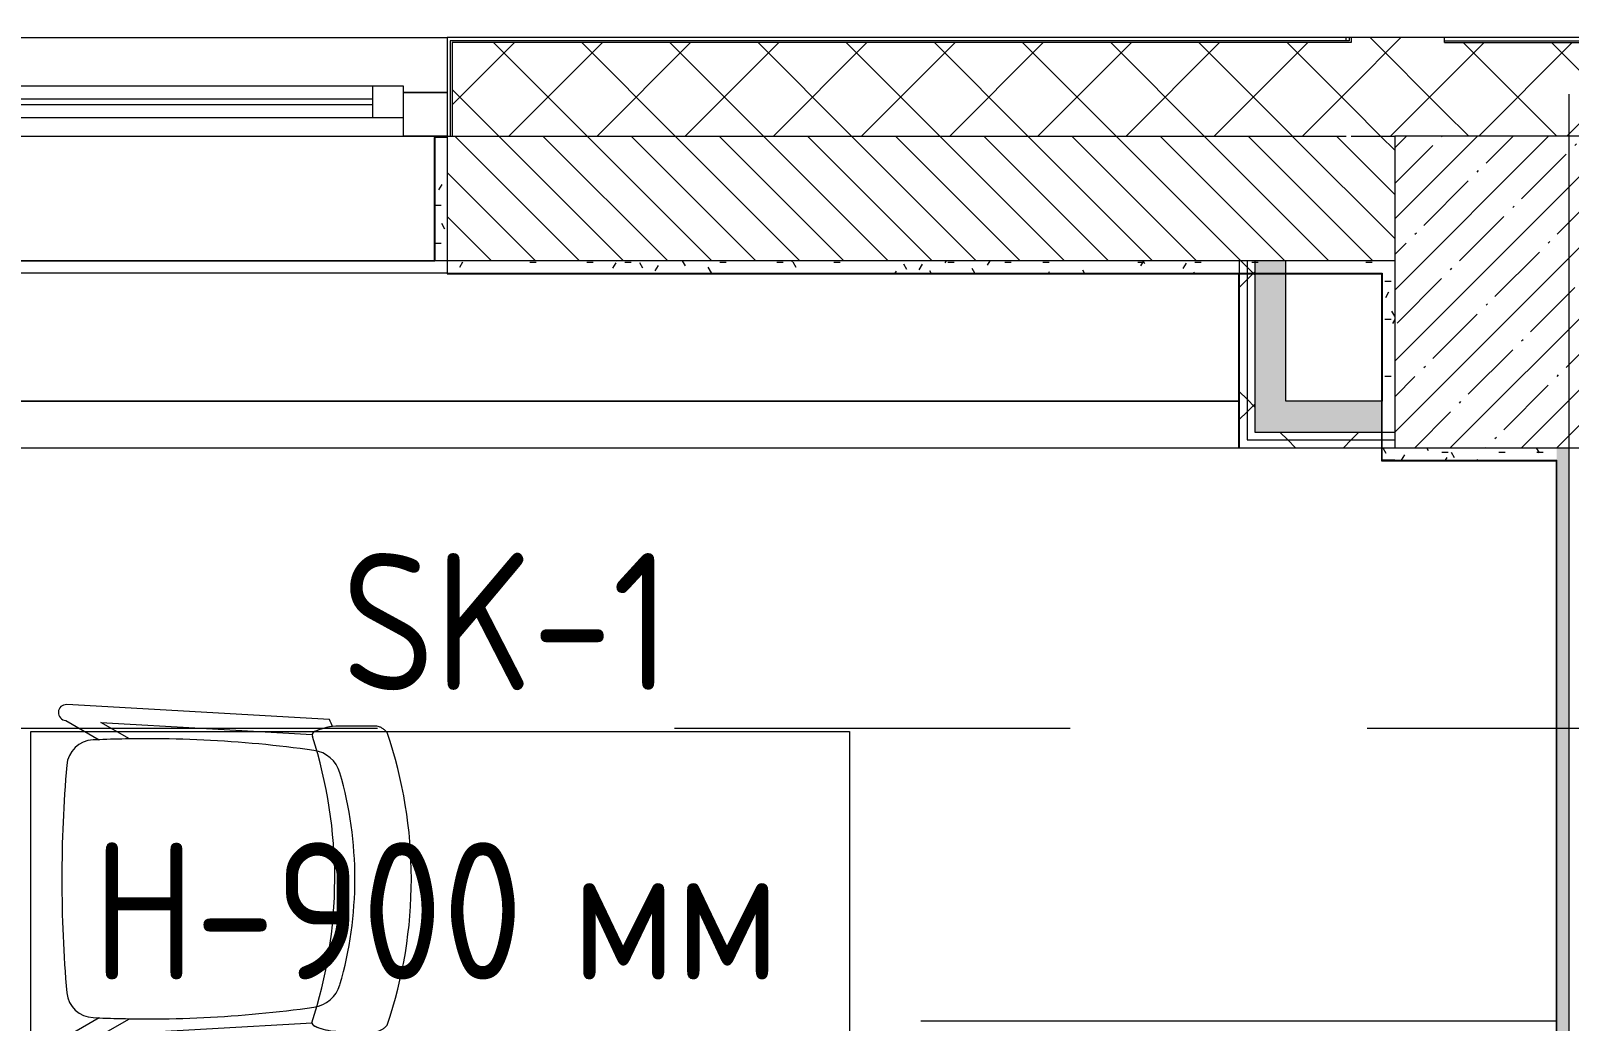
# Model space of a CAD drawing. Header units: millimetres. Extents: x 1322 to 199238, y -8553 to 29000.
# Drawn here: x 43211 to 45679, y 17680 to 19269 of the extents above; entities that cross this region are included whole.
import ezdxf

# ---------------------------------------------------------------- set-up
doc = ezdxf.new("R2010")
doc.units = ezdxf.units.MM
doc.linetypes.add('Осевая', pattern=[3175, 635, -476.25, 1587.5, -476.25])
for name, color, linetype, lineweight in [('A-GLAZ', 7, 'Continuous', 9), ('A-GLAZ-1', 7, 'Continuous', 13), ('A-WALL', 7, 'Continuous', 9), ('E-ELEC-FIXT-IDEN', 7, 'Continuous', 9), ('I-WALL', 7, 'Continuous', 9), ('S-COLS', 7, 'Continuous', 9), ('Оси-2', 7, 'Осевая', 9)]:
    doc.layers.add(name, color=color, linetype=linetype, lineweight=lineweight)
for name, color, linetype, lineweight, true_color in [('A-WALL-1', 7, 'Continuous', 9, 0x3c3c3c), ('A-WALL-FNSH-1', 7, 'Continuous', 9, 0x3c3c3c), ('I-FURN-1', 7, 'Continuous', 9, 0xf0f0f0)]:
    doc.layers.add(name, color=color, linetype=linetype, lineweight=lineweight, true_color=true_color)
doc.styles.add('GOST Common_3', font='GOST_Common.ttf', dxfattribs={"width": 0.9, "height": 220})
pattern_1 = [(45, (-75531.33, 0), (-70.71068, 70.71068), []), (135, (-75531.33, 0), (-70.71068, -70.71068), [])]
pattern_2 = [(45, (-121180, -18850), (-57.024626, 57.024626), []), (45, (-121122.975, -18850), (-57.024626, 57.024626), [100.806, -20.161, 3.353, -16.808])]
pattern_3 = [(0, (-75531.326, 0), (121.92, 30.48), [10.058, -81.382, 10.058, -81.382, -487.68]), (0, (-75531.326, 0), (121.92, 30.48), [-182.88, 10.058, -172.822, 10.058, -81.382, -213.36]), (0, (-75531.326, 0), (121.92, 30.48), [-457.2, 10.058, -50.902, 10.058, -142.342]), (120, (-75485.606, 15.24), (-87.356454, 90.345817), [10.058, -81.382, 10.058, -81.382, -487.68]), (120, (-75485.606, 15.24), (-87.356454, 90.345817), [-182.88, 10.058, -172.822, 10.058, -81.382, -213.36]), (120, (-75485.606, 15.24), (-87.356454, 90.345817), [-457.2, 10.058, -50.902, 10.058, -142.342]), (240, (-75470.366, 76.2), (-34.563546, -120.825817), [10.058, -81.382, 10.058, -81.382, -487.68]), (240, (-75470.366, 76.2), (-34.563546, -120.825817), [-182.88, 10.058, -172.822, 10.058, -81.382, -213.36]), (240, (-75470.366, 76.2), (-34.563546, -120.825817), [-457.2, 10.058, -50.902, 10.058, -142.342])]
pattern_4 = [(45, (-75531.33, 0), (-106.06602, 106.06602), []), (135, (-75531.33, 0), (-106.06602, -106.06602), [])]

# ---------------------------------------------------------------- blocks, each defined once
blk = doc.blocks.new('120_Окно_СКБ_1Ст - 120_Окно_СКБ_1Ст_1200х2500_h_ с форточкой-22889524-План размещения напольных электротехнических лючков и розеток 1 этажа в осях 23_1-33')
at = {"layer": 'A-GLAZ'}
for p, q in [((600, 75), (-600, 75)), ((-480, 25), (480, 25)), ((-600, 5), (-530, 5)), ((480, 15), (-480, 15)), ((530, 5), (600, 5))]:
    blk.add_line(p, q, dxfattribs=at)
at = {"layer": 'A-GLAZ-1'}
for p, q in [((-600, 5), (-600, 75)), ((-600, 75), (-530, 75)), ((-530, 75), (-530, 5)), ((530, 5), (530, 75)), ((530, 75), (600, 75)), ((600, 75), (600, 5)), ((530, 45), (-530, 45)), ((-530, 45), (-530, -5)), ((-480, -5), (-480, 45)), ((480, -5), (480, 45)), ((530, -5), (530, 45)), ((-530, 5), (-600, 5)), ((600, 5), (530, 5)), ((-530, -5), (530, -5))]:
    blk.add_line(p, q, dxfattribs=at)
blk = doc.blocks.new('BSC_Колонна _Прямоугольная - 500х500-V19-План размещения напольных электротехнических лючков и розеток 1 этажа в осях 23_1-33')
at = {"layer": 'S-COLS'}
h = blk.add_hatch(dxfattribs=at)
h.set_pattern_fill('FP_25', color=256, style=0, pattern_type=2)
h.set_pattern_definition(pattern_2)
h.paths.add_polyline_path([(-250, -250), (250, -250), (250, 250), (-250, 250), (-250, 247.3)])
for p, q in [((250, 250), (-250, 250)), ((-250, 250), (-250, -250)), ((250, -250), (250, 250)), ((-250, -250), (250, -250))]:
    blk.add_line(p, q, dxfattribs=at)
blk = doc.blocks.new('BSC_Колонна _Прямоугольная - 500х500-V21-План размещения напольных электротехнических лючков и розеток 1 этажа в осях 23_1-33')
at = {"layer": 'S-COLS'}
h = blk.add_hatch(dxfattribs=at)
h.set_pattern_fill('FP_25', color=256, style=0, pattern_type=2)
h.set_pattern_definition(pattern_2)
h.paths.add_polyline_path([(-250, -250), (250, -250), (250, 250), (-250, 250), (-250, 247.3)])
for p, q in [((250, 250), (-250, 250)), ((-250, 250), (-250, -250)), ((250, -250), (250, 250)), ((-250, -250), (250, -250))]:
    blk.add_line(p, q, dxfattribs=at)
blk = doc.blocks.new('Chair_1 noor 78578 - 1_4-V76-План размещения напольных электротехнических лючков и розеток 1 этажа в осях 23_1-33')
at = {"layer": 'I-FURN-1'}
for p, q in [((-130.5, 405.7), (-130.5, 344.8)), ((359.1, 344.8), (359.1, 405.7)), ((-141.2, 329.7), (-165.1, -92)), ((393.7, -92), (369.8, 329.7)), ((-136.5, -37.1), (-117.3, 302)), ((345.9, 302), (365.1, -37.1)), ((-110.2, 8.6), (-136.5, -37.1)), ((365.1, -37.1), (338.8, 8.6)), ((-139.7, -93.5), (-108.8, -39.9)), ((337.4, -39.9), (368.3, -93.5))]:
    blk.add_line(p, q, dxfattribs=at)
for centre, radius, start, end in [((114.3, -271.9), 732.8, 71.3174, 108.6833), ((114.3, -239.2), 609.6, 73.8265, 106.1735), ((-41.4, 297.5), 50.8, 106.1735, 171.9659), ((270, 297.5), 50.8, 8.0341, 73.8265), ((114.3, -279.3), 660.4, 111.7, 112.7563), ((-37.4, 344.8), 93.1, 180, 204.9864), ((-37.4, 344.8), 93.1, 186.4785, 204.9864), ((114.3, -408), 746, 71.9445, 107.8276), ((266, 344.8), 93.1, 334.477, 360), ((266, 344.8), 93.1, 335.0136, 353.5215), ((114.3, -279.3), 660.4, 67.2437, 68.3), ((-116, 308.2), 6.35, 204.9864, 258.4091), ((-116, 308.2), 6.35, 204.9864, 287.8276), ((1798.9, 37.7), 1909.3, 171.9659, 182.6261), ((-1570.3, 37.7), 1909.3, 357.3739, 8.0341), ((344.3, 307.4), 6.35, 281.4186, 334.477), ((344.6, 308.2), 6.35, 281.5909, 335.0136), ((1798.9, 37.7), 1909.3, 180.8761, 182.3307), ((-1570.3, 37.7), 1909.3, 357.6693, 359.1239), ((-64, -47.7), 44.5, 182.6261, 265.0912), ((292.6, -47.7), 44.4, 275.9396, 357.3739), ((-152.4, -92.7), 12.7, 176.75, 356.75), ((114.8, 2033.8), 2133.6, 265.0912, 274.9044), ((381, -92.7), 12.7, 183.25, 3.25)]:
    blk.add_arc(centre, radius, start, end, dxfattribs=at)
for points in [[(-120.4, 422.3), (-122, 420.8), (-124.7, 417.8), (-127.8, 413.5), (-129.8, 409.4), (-130.4, 406.9), (-130.5, 405.7)], [(359.1, 405.7), (359, 406.9), (358.4, 409.4), (356.4, 413.5), (353.3, 417.8), (350.6, 420.8), (349, 422.3)]]:
    blk.add_open_spline(points, degree=3, dxfattribs=at)
blk = doc.blocks.new('Диван базовый _3 подушки_ - Диван базовый _3 подушки_-25456600-План размещения напольных электротехнических лючков и розеток 1 этажа в осях 23_1-33')
at = {"layer": 'I-FURN-1'}
blk.add_line((-1000, 500), (-1000, -520), dxfattribs=at)
blk = doc.blocks.new('Зашивка приборов отопления2 - Зашивка приборов отопления-33269377-План размещения напольных электротехнических лючков и розеток 1 этажа в осях 23_1-33')
at = {"layer": 'A-WALL'}
for p, q in [((119390, 18900), (118230, 18900)), ((120680.1, 18675), (120680.1, 18880)), ((118030, 18675), (120680.1, 18675)), ((120680.1, 18675), (118030, 18675)), ((120680.1, 18600), (120680.1, 18675)), ((118030, 18600), (120680.1, 18600))]:
    blk.add_line(p, q, dxfattribs=at)

msp = doc.modelspace()

# ---------------------------------------------------------------- hatches: boundary and pattern name
at = {"layer": 'A-WALL'}
h = msp.add_hatch(dxfattribs=at)
h.set_pattern_fill('FP_5', color=256, style=0, pattern_type=2)
h.set_pattern_definition(pattern_1)
h.paths.add_polyline_path([(45478.7, 19100), (45478.7, 19258), (45328.7, 19258), (45328.7, 19100), (45398.7, 19100)])
h = msp.add_hatch(dxfattribs=at)
h.set_pattern_fill('FP_5', color=256, style=0, pattern_type=2)
h.set_pattern_definition(pattern_1)
h.paths.add_polyline_path([(45328.7, 19100), (45328.7, 19250), (43886.7, 19250), (43886.7, 19100), (45325.7, 19100)])
h.paths.add_polyline_path([(42670.7, 19100), (42670.7, 19250), (39969.1, 19250), (39969.1, 19100), (42478.7, 19100)])
h.paths.add_polyline_path([(37367.6, 19100), (37377.5, 19100), (37319.1, 19180.7), (37319.1, 19250), (37259.1, 19250), (37269.1, 19236.2), (37269.1, 19100), (37319.1, 19100)])
h = msp.add_hatch(dxfattribs=at)
h.set_pattern_fill('FP_5', color=256, style=0, pattern_type=2)
h.set_pattern_definition(pattern_1)
h.paths.add_polyline_path([(49148.7, 19100), (49148.7, 19250), (45478.7, 19250), (45478.7, 19100), (49145.7, 19100)])
h = msp.add_hatch(dxfattribs=at)
h.set_pattern_fill('FP_1', color=256, style=0, pattern_type=2)
h.set_pattern_definition([(135, (-75531.326, 0), (-35.35534, -35.35534), [])])
h.paths.add_polyline_path([(43878.7, 18900), (45398.7, 18900), (45398.7, 19100), (43878.7, 19100), (43878.7, 19097.3)])
h.paths.add_polyline_path([(42478.7, 18900), (42678.7, 18900), (42678.7, 19100), (42478.7, 19100), (42478.7, 19097.3)])
at = {"layer": 'I-WALL'}
h = msp.add_hatch(dxfattribs=at)
h.set_pattern_fill('FP_31', color=256, style=0, pattern_type=2)
h.set_pattern_definition(pattern_3)
h.paths.add_polyline_path([(43878.7, 18900), (43878.7, 19098), (43858.7, 19097.3), (43858.7, 18900)])
h = msp.add_hatch(dxfattribs=at)
h.set_pattern_fill('FP_31', color=256, style=0, pattern_type=2)
h.set_pattern_definition(pattern_3)
h.paths.add_polyline_path([(45365.7, 18880), (45378.7, 18880), (45378.7, 18900), (43878.7, 18900), (43878.7, 18880), (44926.2, 18880)])
h.paths.add_polyline_path([(42498.7, 18880), (42678.7, 18880), (42678.7, 18900), (42478.7, 18900), (42478.7, 18880)])
h = msp.add_hatch(dxfattribs=at)
h.set_pattern_fill('FP_35', color=256, style=0, pattern_type=2)
h.set_pattern_definition(pattern_4)
h.paths.add_polyline_path([(45161.8, 18612.5), (45161.8, 18900), (45149.3, 18900), (45149.3, 18612.5)])
h = msp.add_hatch(dxfattribs=at)
h.set_pattern_fill('FP_35', color=256, style=0, pattern_type=2)
h.set_pattern_definition(pattern_4)
h.paths.add_polyline_path([(45174.3, 18625), (45174.3, 18900), (45161.8, 18900), (45161.8, 18625)])
for points in [[(45224.3, 18675), (45224.3, 18900), (45174.3, 18900), (45174.3, 18675)], [(45378.7, 18625), (45378.7, 18675), (45174.3, 18675), (45174.3, 18625)]]:
    msp.add_hatch(color=256, dxfattribs=at).paths.add_polyline_path(points)
h = msp.add_hatch(dxfattribs=at)
h.set_pattern_fill('FP_31', color=256, style=0, pattern_type=2)
h.set_pattern_definition(pattern_3)
h.paths.add_polyline_path([(45378.7, 18625), (45398.7, 18625), (45398.7, 18900), (45378.7, 18900), (45378.7, 18675)])
h = msp.add_hatch(dxfattribs=at)
h.set_pattern_fill('FP_35', color=256, style=0, pattern_type=2)
h.set_pattern_definition(pattern_4)
h.paths.add_polyline_path([(45398.7, 18600), (45398.7, 18612.5), (45149.3, 18612.5), (45149.3, 18600), (45378.7, 18600)])
h = msp.add_hatch(dxfattribs=at)
h.set_pattern_fill('FP_35', color=256, style=0, pattern_type=2)
h.set_pattern_definition(pattern_4)
h.paths.add_polyline_path([(45378.7, 18612.5), (45398.7, 18612.5), (45398.7, 18625), (45161.8, 18625), (45161.8, 18612.5)])
h = msp.add_hatch(dxfattribs=at)
h.set_pattern_fill('FP_31', color=256, style=0, pattern_type=2)
h.set_pattern_definition(pattern_3)
h.paths.add_polyline_path([(45658.7, 18580), (45658.7, 18600), (45378.7, 18600), (45378.7, 18580), (45645.7, 18580)])
h = msp.add_hatch(dxfattribs=at)
h.set_pattern_fill('FP_31', color=256, style=0, pattern_type=2)
h.set_pattern_definition(pattern_3)
h.paths.add_polyline_path([(45658.7, 13920), (45678.7, 13920), (45678.7, 18600), (45658.7, 18600), (45658.7, 13933)])

# ---------------------------------------------------------------- linework, layer by layer
at = {"layer": 'A-WALL'}
for p, q in [((42678.7, 19258), (43878.7, 19258)), ((43883.7, 19253), (43883.7, 19100)), ((45325.7, 19253), (43883.7, 19253)), ((45320.7, 19253), (45320.7, 19258)), ((45325.7, 19258), (45325.7, 19253)), ((45328.7, 19258), (45328.7, 19250)), ((45478.7, 19250), (45478.7, 19258)), ((45478.7, 19253), (49145.7, 19253)), ((45328.7, 19250), (43886.7, 19250)), ((43886.7, 19250), (43886.7, 19100)), ((45478.7, 19250), (49148.7, 19250)), ((43878.7, 19100), (45320.7, 19100)), ((45328.7, 19100), (45398.7, 19100)), ((45161.8, 18900), (45161.8, 18612.5)), ((45174.3, 18900), (45174.3, 18625)), ((43878.7, 18880), (45378.7, 18880)), ((45378.7, 18880), (45378.7, 18675)), ((45161.8, 18612.5), (45398.7, 18612.5)), ((45174.3, 18625), (45398.7, 18625)), ((45398.7, 18580), (45658.7, 18580)), ((45658.7, 13920), (45658.7, 18580))]:
    msp.add_line(p, q, dxfattribs=at)
at = {"layer": 'A-WALL-1'}
for p, q in [((45478.7, 19258), (45328.7, 19258)), ((43858.7, 19098), (43858.7, 18900)), ((43878.7, 19098), (43858.7, 19098)), ((43878.7, 19100), (43878.7, 18880)), ((45398.7, 18900), (43858.7, 18900)), ((45149.3, 18900), (45149.3, 18600)), ((45224.3, 18675), (45224.3, 18900)), ((45378.7, 18675), (45224.3, 18675)), ((45149.3, 18600), (45398.7, 18600)), ((45678.7, 13900), (45678.7, 18600))]:
    msp.add_line(p, q, dxfattribs=at)
at = {"layer": 'A-WALL-FNSH-1'}
for p, q in [((45328.7, 19258), (43878.7, 19258)), ((43878.7, 19258), (43878.7, 19100)), ((49140.7, 19258), (45478.7, 19258)), ((43857.7, 19098), (43857.7, 18900)), ((43858.7, 19098), (43857.7, 19098)), ((43857.7, 18900), (43858.7, 18900)), ((43878.7, 18880), (43878.7, 18879)), ((43878.7, 18879), (45377.7, 18879)), ((45377.7, 18879), (45377.7, 18579)), ((45378.7, 18580), (45378.7, 18675)), ((45377.7, 18579), (45657.7, 18579)), ((45398.7, 18580), (45378.7, 18580)), ((45657.7, 18579), (45657.7, 13921))]:
    msp.add_line(p, q, dxfattribs=at)
at = {"layer": 'E-ELEC-FIXT-IDEN', "flags": 128}
msp.add_lwpolyline([(43210.7, 18144.8), (44524, 18144.8), (44524, 16853.8), (43210.7, 16853.8)], close=True, dxfattribs=at)
at = {"layer": 'I-WALL'}
for p, q in [((42699.7, 18900), (43857.7, 18900)), ((43878.7, 18880), (42678.7, 18880))]:
    msp.add_line(p, q, dxfattribs=at)
at = {"layer": 'Оси-2'}
for p, q in [((45678.7, 593.7), (45678.7, 19415.1)), ((9318.1, 18150), (47228.7, 18150))]:
    msp.add_line(p, q, dxfattribs=at)

# ---------------------------------------------------------------- block references
at = {"layer": 'A-GLAZ', "rotation": 180}
msp.add_blockref('120_Окно_СКБ_1Ст - 120_Окно_СКБ_1Ст_1200х2500_h_ с форточкой-22889524-План размещения напольных электротехнических лючков и розеток 1 этажа в осях 23_1-33', (43278.7, 19175), dxfattribs=at)
at = {"layer": 'A-WALL'}
msp.add_blockref('Зашивка приборов отопления2 - Зашивка приборов отопления-33269377-План размещения напольных электротехнических лючков и розеток 1 этажа в осях 23_1-33', (-75531.3, 0), dxfattribs=at)
at = {"layer": 'I-FURN-1'}
for name, p, rotation in [('Chair_1 noor 78578 - 1_4-V76-План размещения напольных электротехнических лючков и розеток 1 этажа в осях 23_1-33', (43360.3, 18022.8), 270.0000000000001), ('Диван базовый _3 подушки_ - Диван базовый _3 подушки_-25456600-План размещения напольных электротехнических лючков и розеток 1 этажа в осях 23_1-33', (45158.7, 16680), 270)]:
    msp.add_blockref(name, p, dxfattribs=dict(at, rotation=rotation))
at = {"layer": 'S-COLS'}
for name in ['BSC_Колонна _Прямоугольная - 500х500-V19-План размещения напольных электротехнических лючков и розеток 1 этажа в осях 23_1-33', 'BSC_Колонна _Прямоугольная - 500х500-V21-План размещения напольных электротехнических лючков и розеток 1 этажа в осях 23_1-33']:
    msp.add_blockref(name, (45648.7, 18850), dxfattribs=at)

# ---------------------------------------------------------------- texts
at = {"layer": 'E-ELEC-FIXT-IDEN', "char_height": 220, "attachment_point": 1, "style": 'GOST Common_3'}
for s, insert, width in [('SK-1', (43709.6, 18431.1), 656.582), ('H-900 ', (43310.7, 17967.1), 930.759), ('мм', (44078.6, 17967.1), 375.19)]:
    msp.add_mtext(s, dxfattribs=dict(at, insert=insert, width=width))

doc.saveas('drawing.dxf')
